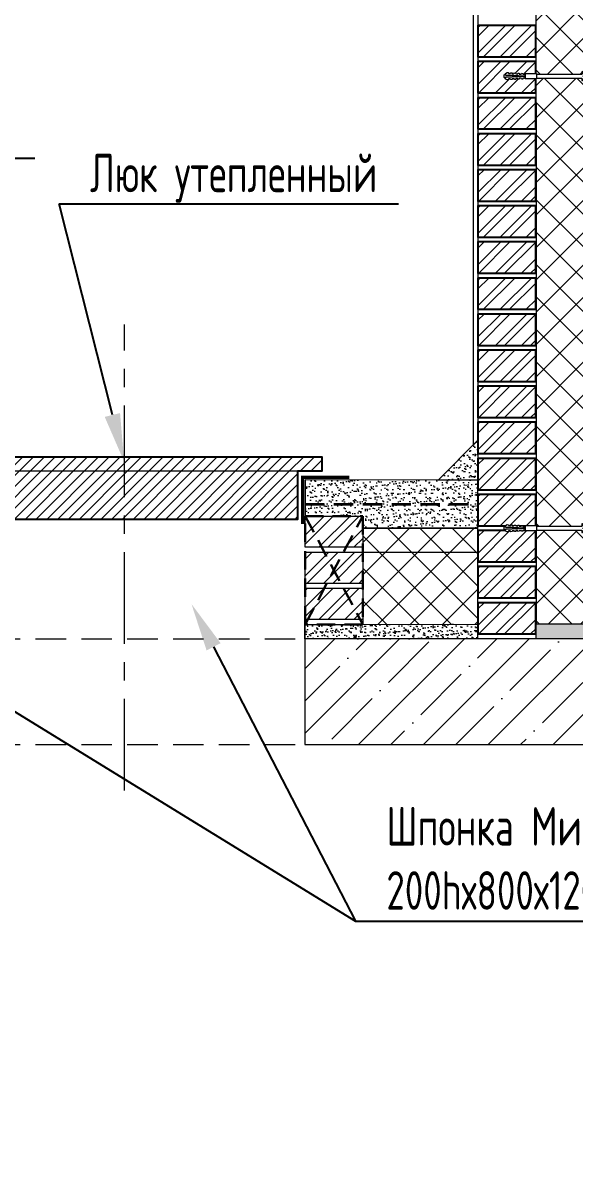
# Model space of a CAD drawing. Header units: millimetres. Extents: x -136099598 to 11807193, y 0 to 779331.
# Drawn here: x 834305 to 835452, y 370189 to 372592 of the extents above; entities that cross this region are included whole.
import ezdxf
from ezdxf import colors
from ezdxf.entities.mleader import LeaderData, LeaderLine
from ezdxf.math import Vec2, Vec3

# ---------------------------------------------------------------- set-up
doc = ezdxf.new("R2010")
doc.units = ezdxf.units.MM
doc.header["$MEASUREMENT"] = 0
doc.set_wipeout_variables(frame=1)
for name, pattern in [('DASHED2', [9.525, 6.35, -3.175]), ('HIDDEN', [6, 4, -2]), ('осеваяX2', [101.6, 63.5, -12.7, 12.7, -12.7])]:
    doc.linetypes.add(name, pattern=pattern)
doc.layers.get('0').update_dxf_attribs({"color": 250, "lineweight": 9})
doc.layers.get('Defpoints').update_dxf_attribs({"color": 8})
for name, color, linetype, lineweight in [('1. АР_Разрез', 7, 'Continuous', 30), ('28. АР_ФАСАД', 7, 'Continuous', 9), ('_0', 250, 'Continuous', 9), ('TN-ГИДРОИЗОЛЯЦИЯ БИТУМАЯ ВЕРХНЯЯ', 32, 'Continuous', 15), ('АР_ДОПОЛНИТЕЛЬНО', 7, 'Continuous', 5), ('АР_Тонкие', 250, 'Continuous', 5), ('Общие ребра', 7, 'Continuous', 9), ('Перекрытия', 7, 'Continuous', 9), ('Сантехнические приборы', 7, 'Continuous', 9), ('Штриховка в сечении', 7, 'Continuous', 18)]:
    doc.layers.add(name, color=color, linetype=linetype, lineweight=lineweight)
doc.layers.add('ТХ', color=7, linetype='Continuous')
doc.styles.add('ISOCPEUR', font='isocpeur.ttf', dxfattribs={"width": 0.7})
doc.styles.add('ISOCPEUR_1', font='isocpeur.ttf', dxfattribs={"width": 0.9, "height": 250})
doc.styles.add('ISOCPEUR_9', font='isocpeur.ttf', dxfattribs={"height": 80})
doc.dimstyles.new('2_5', dxfattribs={"dimscale": 304.8, "dimtxt": 250, "dimasz": 0.305, "dimexe": 0.15, "dimexo": 0.3, "dimgap": 0.19, "dimtad": 1, "dimdec": 0, "dimzin": 0, "dimdsep": 46, "dimtxsty": 'ISOCPEUR_1', "dimblk1": 'OBLIQUE', "dimblk2": 'OBLIQUE', "dimsah": 1, "dimcen": 0.09, "dimdle": 0.15, "dimazin": 0, "dimtfac": 1, "dimtdec": 0, "dimtix": 1, "dimtmove": 1, "dimatfit": 3, "dimfxl": 1, "dimtvp": 1, "dimtolj": 1, "dimtzin": 0, "dimarcsym": 2})
pattern_1 = [(45, (430670.051, 4065005.372), (-11.22532015, 11.22532015), [])]

# ---------------------------------------------------------------- blocks, each defined once
blk = doc.blocks.new('_Oblique')
at = {"color": 0, "linetype": 'ByBlock', "lineweight": -2}
blk.add_line((-0.5, -0.5), (0.5, 0.5), dxfattribs=at)
blk = doc.blocks.new('*D1460')
at = {"color": 0, "lineweight": -2, "ltscale": 3, "transparency": 16777216}
for p, q in [((835736.1, 373557.2), (835736.1, 371266.1)), ((835417.3, 373511.5), (835781.8, 373511.5)), ((835543.9, 371311.8), (835781.8, 371311.8))]:
    blk.add_line(p, q, dxfattribs=at)
at = {"layer": 'Defpoints', "color": 0, "ltscale": 3, "transparency": 16777216}
for p in [(835325.9, 373511.5), (835452.5, 371311.8), (835736.1, 371311.8)]:
    blk.add_point(p, dxfattribs=at)
at = {"color": 0, "lineweight": -2, "ltscale": 3, "transparency": 16777216, "xscale": 92.964, "yscale": 92.964, "zscale": 92.964}
for p, rotation in [((835736.1, 373511.5), 90), ((835736.1, 371311.8), 270)]:
    blk.add_blockref('_Oblique', p, dxfattribs=dict(at, rotation=rotation))
at = {"color": 0, "ltscale": 3, "transparency": 16777216, "insert": (835638.2, 372411.6), "char_height": 80, "attachment_point": 5, "rotation": 90, "style": 'ISOCPEUR_9'}
blk.add_mtext('\\A1;2200', dxfattribs=at)
blk = doc.blocks.new('УЗЕЛ общий')
at = {"layer": 'АР_Тонкие'}
ml = blk.add_multileader_mtext('Standard', dxfattribs=at)
ml.set_content('\\pxsm1,ql;Монтажная пена', color=256, style='ISOCPEUR')
ml.set_leader_properties()
ml.build(insert=Vec2(0, 0))
ml.multileader.update_dxf_attribs({"text_left_attachment_type": 6, "text_right_attachment_type": 6, "dogleg_length": 100, "arrow_head_size": 13.71})
ctx = ml.context
ctx.base_point, ctx.char_height, ctx.arrow_head_size, ctx.landing_gap_size, ctx.plane_origin, ctx.plane_x_axis = Vec3(510.29, -833.96), 13.7109, 13.71, 1.37, Vec3(-840.83, -1608.73), Vec3(-1, 0)
ctx.left_attachment, ctx.right_attachment = 6, 6
notes = []
notes.append((ctx, [(1, (1, 1, 0), (515.78, -833.96), (-1, 0), 5.48, [(0, [(571.2, -930.36)], 0, [])])]))
ctx.mtext.insert, ctx.mtext.width, ctx.mtext.defined_height, ctx.mtext.flow_direction = Vec3(409.11, -817.51), 269.5573, 36.25, 5
for ctx, leaders in notes:
    for number, flags, end, landing, length, lines in leaders:
        leader = LeaderData()
        leader.index, (leader.has_last_leader_line, leader.has_dogleg_vector, leader.attachment_direction) = number, flags
        leader.last_leader_point, leader.dogleg_vector, leader.dogleg_length = Vec3(end), Vec3(landing), length
        for number, points, colour, breaks in lines:
            line = LeaderLine()
            line.index, line.vertices, line.color, line.breaks = number, Vec3.list(points), colors.encode_raw_color(colour), breaks
            leader.lines.append(line)
        ctx.leaders.append(leader)

msp = doc.modelspace()

# ---------------------------------------------------------------- hatches: boundary and pattern name
at = {"transparency": 33554687}
h = msp.add_hatch(dxfattribs=at)
h.set_pattern_fill('ANSI37', color=256, scale=15, angle=90)
h.set_pattern_definition([(135, (430670.05, 4064979.817), (-33.67596045, -33.67596045), []), (225, (430670.05, 4064979.817), (33.67596045, -33.67596045), [])])
h.paths.add_polyline_path([(835371.362, 373509.744), (835372.224, 371342.106), (835472.224, 371342.106), (835470.344, 373506.121)])
at = {"ltscale": 3}
h = msp.add_hatch(dxfattribs=at)
h.set_pattern_fill('STEEL', color=256, scale=12)
h.set_pattern_definition([(45, (226691.78, 356001.694), (-26.9407684, 26.9407684), []), (45, (226691.78, 356020.744), (-26.9407684, 26.9407684), [])])
h.paths.add_polyline_path([(835370.642, 372586.772), (835250.642, 372586.772), (835250.642, 372521.772), (835370.642, 372521.772)])
h = msp.add_hatch(dxfattribs=at)
h.set_pattern_fill('STEEL', color=256, scale=12)
h.set_pattern_definition([(45, (226691.78, 355936.694), (-26.9407684, 26.9407684), []), (45, (226691.78, 355955.744), (-26.9407684, 26.9407684), [])])
h.paths.add_polyline_path([(835370.642, 372511.772), (835250.642, 372511.772), (835250.642, 372446.772), (835370.642, 372446.772)])
h = msp.add_hatch(dxfattribs=at)
h.set_pattern_fill('STEEL', color=256, scale=12)
h.set_pattern_definition([(45, (226691.78, 355851.694), (-26.9407684, 26.9407684), []), (45, (226691.78, 355870.744), (-26.9407684, 26.9407684), [])])
h.paths.add_polyline_path([(835370.642, 372436.772), (835250.642, 372436.772), (835250.642, 372371.772), (835370.642, 372371.772)])
h = msp.add_hatch(dxfattribs=at)
h.set_pattern_fill('STEEL', color=256, scale=12)
h.set_pattern_definition([(45, (226691.78, 355776.694), (-26.9407684, 26.9407684), []), (45, (226691.78, 355795.744), (-26.9407684, 26.9407684), [])])
h.paths.add_polyline_path([(835370.642, 372361.772), (835250.642, 372361.772), (835250.642, 372296.772), (835370.642, 372296.772)])
h = msp.add_hatch(dxfattribs=at)
h.set_pattern_fill('STEEL', color=256, scale=12)
h.set_pattern_definition([(45, (226691.78, 355711.694), (-26.9407684, 26.9407684), []), (45, (226691.78, 355730.744), (-26.9407684, 26.9407684), [])])
h.paths.add_polyline_path([(835370.642, 372286.772), (835250.642, 372286.772), (835250.642, 372221.772), (835370.642, 372221.772)])
h = msp.add_hatch(dxfattribs=at)
h.set_pattern_fill('STEEL', color=256, scale=12)
h.set_pattern_definition([(45, (226691.78, 355626.694), (-26.9407684, 26.9407684), []), (45, (226691.78, 355645.744), (-26.9407684, 26.9407684), [])])
h.paths.add_polyline_path([(835370.642, 372211.772), (835250.642, 372211.772), (835250.642, 372146.772), (835370.642, 372146.772)])
h = msp.add_hatch(dxfattribs=at)
h.set_pattern_fill('STEEL', color=256, scale=12)
h.set_pattern_definition([(45, (226691.78, 355561.694), (-26.9407684, 26.9407684), []), (45, (226691.78, 355580.744), (-26.9407684, 26.9407684), [])])
h.paths.add_polyline_path([(835370.642, 372136.772), (835250.642, 372136.772), (835250.642, 372071.772), (835370.642, 372071.772)])
h = msp.add_hatch(dxfattribs=at)
h.set_pattern_fill('STEEL', color=256, scale=12)
h.set_pattern_definition([(45, (226691.78, 355476.694), (-26.9407684, 26.9407684), []), (45, (226691.78, 355495.744), (-26.9407684, 26.9407684), [])])
h.paths.add_polyline_path([(835370.642, 372061.772), (835250.642, 372061.772), (835250.642, 371996.772), (835370.642, 371996.772)])
h = msp.add_hatch(dxfattribs=at)
h.set_pattern_fill('STEEL', color=256, scale=12)
h.set_pattern_definition([(45, (226691.78, 355411.694), (-26.9407684, 26.9407684), []), (45, (226691.78, 355430.744), (-26.9407684, 26.9407684), [])])
h.paths.add_polyline_path([(835370.642, 371986.772), (835250.642, 371986.772), (835250.642, 371921.772), (835370.642, 371921.772)])
h = msp.add_hatch(dxfattribs=at)
h.set_pattern_fill('STEEL', color=256, scale=12)
h.set_pattern_definition([(45, (226691.78, 355326.694), (-26.9407684, 26.9407684), []), (45, (226691.78, 355345.744), (-26.9407684, 26.9407684), [])])
h.paths.add_polyline_path([(835370.642, 371911.772), (835250.642, 371911.772), (835250.642, 371846.772), (835370.642, 371846.772)])
h = msp.add_hatch(dxfattribs=at)
h.set_pattern_fill('STEEL', color=256, scale=12)
h.set_pattern_definition([(45, (226691.78, 355261.694), (-26.9407684, 26.9407684), []), (45, (226691.78, 355280.744), (-26.9407684, 26.9407684), [])])
h.paths.add_polyline_path([(835370.642, 371836.772), (835250.642, 371836.772), (835250.642, 371771.772), (835370.642, 371771.772)])
h = msp.add_hatch(dxfattribs=at)
h.set_pattern_fill('STEEL', color=256, scale=12)
h.set_pattern_definition([(45, (226691.78, 355176.694), (-26.9407684, 26.9407684), []), (45, (226691.78, 355195.744), (-26.9407684, 26.9407684), [])])
h.paths.add_polyline_path([(835370.642, 371761.772), (835250.642, 371761.772), (835250.642, 371696.772), (835370.642, 371696.772)])
h = msp.add_hatch(dxfattribs=at)
h.set_pattern_fill('STEEL', color=256, scale=12)
h.set_pattern_definition([(45, (226691.78, 355111.694), (-26.9407684, 26.9407684), []), (45, (226691.78, 355130.744), (-26.9407684, 26.9407684), [])])
h.paths.add_polyline_path([(835370.642, 371686.772), (835250.642, 371686.772), (835250.642, 371621.772), (835370.642, 371621.772)])
h = msp.add_hatch(dxfattribs=at)
h.set_pattern_fill('STEEL', color=256, scale=12)
h.set_pattern_definition([(45, (226691.78, 355026.694), (-26.9407684, 26.9407684), []), (45, (226691.78, 355045.744), (-26.9407684, 26.9407684), [])])
h.paths.add_polyline_path([(835370.642, 371611.772), (835250.642, 371611.772), (835250.642, 371546.772), (835370.642, 371546.772)])
h = msp.add_hatch(dxfattribs=at)
h.set_pattern_fill('STEEL', color=256, scale=12)
h.set_pattern_definition([(45, (225462.507, 354991.863), (-26.9407684, 26.9407684), []), (45, (225462.507, 355010.913), (-26.9407684, 26.9407684), [])])
h.paths.add_polyline_path([(834891.367, 371566.941), (835011.367, 371566.941), (835011.367, 371501.941), (834891.367, 371501.941)])
at = {"transparency": 33554687}
h = msp.add_hatch(dxfattribs=at)
h.set_pattern_fill('ANSI37', color=256, scale=15, angle=90)
h.set_pattern_definition([(135, (430670.77, 4064929.853), (-33.67596045, -33.67596045), []), (225, (430670.77, 4064929.853), (33.67596045, -33.67596045), [])])
h.paths.add_polyline_path([(835250.642, 371341.84), (835250.641, 371541.825), (835011.351, 371541.778), (835011.351, 371341.793)])
at = {"ltscale": 3}
h = msp.add_hatch(dxfattribs=at)
h.set_pattern_fill('STEEL', color=256, scale=12)
h.set_pattern_definition([(45, (226691.78, 354961.694), (-26.9407684, 26.9407684), []), (45, (226691.78, 354980.744), (-26.9407684, 26.9407684), [])])
h.paths.add_polyline_path([(835370.642, 371536.772), (835250.642, 371536.772), (835250.642, 371471.772), (835370.642, 371471.772)])
h = msp.add_hatch(dxfattribs=at)
h.set_pattern_fill('STEEL', color=256, scale=12)
h.set_pattern_definition([(45, (225462.507, 354906.863), (-26.9407684, 26.9407684), []), (45, (225462.507, 354925.913), (-26.9407684, 26.9407684), [])])
h.paths.add_polyline_path([(834891.367, 371491.941), (835011.367, 371491.941), (835011.367, 371426.941), (834891.367, 371426.941)])
h = msp.add_hatch(dxfattribs=at)
h.set_pattern_fill('STEEL', color=256, scale=12)
h.set_pattern_definition([(45, (226691.78, 354876.694), (-26.9407684, 26.9407684), []), (45, (226691.78, 354895.744), (-26.9407684, 26.9407684), [])])
h.paths.add_polyline_path([(835370.642, 371461.772), (835250.642, 371461.772), (835250.642, 371396.772), (835370.642, 371396.772)])
h = msp.add_hatch(dxfattribs=at)
h.set_pattern_fill('STEEL', color=256, scale=12)
h.set_pattern_definition([(45, (225462.507, 354841.863), (-26.9407684, 26.9407684), []), (45, (225462.507, 354860.913), (-26.9407684, 26.9407684), [])])
h.paths.add_polyline_path([(834891.367, 371416.941), (835011.367, 371416.941), (835011.367, 371351.941), (834891.367, 371351.941)])
h = msp.add_hatch(dxfattribs=at)
h.set_pattern_fill('STEEL', color=256, scale=12)
h.set_pattern_definition([(45, (226691.78, 354811.694), (-26.9407684, 26.9407684), []), (45, (226691.78, 354830.744), (-26.9407684, 26.9407684), [])])
h.paths.add_polyline_path([(835370.642, 371386.772), (835250.642, 371386.772), (835250.642, 371321.772), (835370.642, 371321.772)])
at = {"layer": '28. АР_ФАСАД', "ltscale": 3}
h = msp.add_hatch(dxfattribs=at)
h.set_pattern_fill('ANSI35', color=256, scale=15, style=0)
h.set_pattern_definition([(45, (226001.1, 335255.16), (-67.351921, 67.351921), []), (45, (226068.45, 335255.16), (-67.351921, 67.351921), [119.0625, -23.8125, 0, -23.8125])])
h.paths.add_polyline_path([(834890.642, 371311.772), (834890.642, 371091.772), (836617.365, 371091.772), (836617.365, 371311.772)])
at = {"layer": 'Штриховка в сечении', "transparency": 33554636}
h = msp.add_hatch(dxfattribs=at)
h.set_pattern_fill('AR-SAND', color=256, scale=0.3456)
h.set_pattern_definition([(37.5, (137058.55, 6753764.495), (-0.552970816, 16.914121482), [0, -13.3429248, 0, -14.923008, 0, -14.26464]), (7.5, (137058.55, 6753764.495), (15.535524665, 24.773475476), [0, -7.1981568, 0, -12.0261888, 0, -4.608576]), (327.5, (137047.752, 6753764.495), (27.336696316, 0.049669102), [0, -4.38912, 0, -15.800832, 0, -20.628864]), (317.5, (137047.752, 6753764.495), (26.388511, 7.70443741), [0, -2.19456, 0, -10.3583232, 0, -11.850624])])
h.paths.add_polyline_path([(835168.416, 371641.793), (835251.36, 371724.737), (835251.36, 371641.793)])
h = msp.add_hatch(dxfattribs=at)
h.set_pattern_fill('ANSI31', color=256, scale=5)
h.set_pattern_definition(pattern_1)
h.paths.add_polyline_path([(834104.232, 371660.192), (834926.063, 371660.192), (834926.178, 371690.017), (834104.3, 371690.017)])
h = msp.add_hatch(dxfattribs=at)
h.set_pattern_fill('ANSI31', color=256, scale=5)
h.set_pattern_definition(pattern_1)
h.paths.add_polyline_path([(834154.51, 371559.92), (834875.602, 371559.92), (834875.717, 371660.192), (834154.578, 371660.192)])
h = msp.add_hatch(dxfattribs=at)
h.set_pattern_fill('AR-SAND', color=256, scale=0.3456)
h.set_pattern_definition([(37.5, (430670.77, 4064969.843), (-0.552970816, 16.91412148), [0, -13.3429248, 0, -14.923008, 0, -14.26464]), (7.5, (430670.77, 4064969.843), (15.53552467, 24.77347548), [0, -7.1981568, 0, -12.0261888, 0, -4.608576]), (327.5, (430659.973, 4064969.843), (27.336696316, 0.0496691), [0, -4.38912, 0, -15.800832, 0, -20.628864]), (317.5, (430659.973, 4064969.843), (26.388511, 7.70443741), [0, -2.19456, 0, -10.3583232, 0, -11.850624])])
h.paths.add_polyline_path([(835011.346, 371641.846), (834891.346, 371641.846), (834891.367, 371566.937), (835011.367, 371566.937)])
h = msp.add_hatch(dxfattribs=at)
h.set_pattern_fill('AR-SAND', color=256, scale=0.3456)
h.set_pattern_definition([(37.5, (430670.77, 4064929.853), (-0.552970816, 16.91412148), [0, -13.3429248, 0, -14.923008, 0, -14.26464]), (7.5, (430670.77, 4064929.853), (15.53552467, 24.77347548), [0, -7.1981568, 0, -12.0261888, 0, -4.608576]), (327.5, (430659.973, 4064929.853), (27.336696316, 0.0496691), [0, -4.38912, 0, -15.800832, 0, -20.628864]), (317.5, (430659.973, 4064929.853), (26.388511, 7.70443741), [0, -2.19456, 0, -10.3583232, 0, -11.850624])])
h.paths.add_polyline_path([(835250.914, 371541.783), (835250.914, 371641.793), (835011.657, 371641.824), (835011.657, 371541.814)])
h = msp.add_hatch(dxfattribs=at)
h.set_pattern_fill('AR-SAND', color=256, scale=0.3)
h.set_pattern_definition([(37.5, (430670.051, 4064979.817), (-0.48000939, 14.68239712), [0, -11.5824, 0, -12.954, 0, -12.3825]), (7.5, (430670.051, 4064979.817), (13.48569849, 21.50475302), [0, -6.2484, 0, -10.4394, 0, -4.0005]), (327.5, (430660.679, 4064979.817), (23.729771107, 0.04311554), [0, -3.81, 0, -13.716, 0, -17.907]), (317.5, (430660.679, 4064979.817), (22.90669357, 6.6878797), [0, -1.905, 0, -8.9916, 0, -10.287])])
h.paths.add_polyline_path([(835250.656, 371311.819), (835251.535, 371341.976), (834891.061, 371341.609), (834890.154, 371311.452)])
h = msp.add_hatch(dxfattribs=at)
h.set_pattern_fill('AR-SAND', color=256, scale=0.3)
h.set_pattern_definition([(37.5, (430670.051, 4064969.817), (-0.48000939, 14.68239712), [0, -11.5824, 0, -12.954, 0, -12.3825]), (7.5, (430670.051, 4064969.817), (13.48569849, 21.50475302), [0, -6.2484, 0, -10.4394, 0, -4.0005]), (327.5, (430660.679, 4064969.817), (23.729771107, 0.04311554), [0, -3.81, 0, -13.716, 0, -17.907]), (317.5, (430660.679, 4064969.817), (22.90669357, 6.6878797), [0, -1.905, 0, -8.9916, 0, -10.287])])
h.paths.add_polyline_path([(836616.076, 371311.794), (836616.048, 371341.795), (835370.787, 371341.751), (835370.787, 371311.75)])

# ---------------------------------------------------------------- linework, layer by layer
at = {"transparency": 33554687}
for p, q in [((834891.367, 371528.004), (834891.403, 371528.004)), ((835011.344, 371491.787), (835250.641, 371491.808))]:
    msp.add_line(p, q, dxfattribs=at)
at = {"linetype": 'DASHED2', "ltscale": 10}
msp.add_line((834140.642, 371091.772), (834890.642, 371091.772), dxfattribs=at)
at = {"lineweight": 20}
msp.add_lwpolyline([(835250.642, 371724.737), (835250.642, 371641.793), (835167.698, 371641.793)], close=True, dxfattribs=at)
at = {"lineweight": 30, "ltscale": 3, "const_width": 6.48}
msp.add_lwpolyline([(834886.287, 371550.292), (834886.287, 371647.492), (834983.487, 371647.492)], dxfattribs=at)
at = {"layer": '1. АР_Разрез', "lineweight": 25}
for points in [[(835370.642, 372586.772), (835250.642, 372586.772), (835250.642, 372521.772), (835370.642, 372521.772)], [(835370.642, 372511.772), (835250.642, 372511.772), (835250.642, 372446.772), (835370.642, 372446.772)], [(835370.642, 372436.772), (835250.642, 372436.772), (835250.642, 372371.772), (835370.642, 372371.772)], [(835370.642, 372361.772), (835250.642, 372361.772), (835250.642, 372296.772), (835370.642, 372296.772)], [(835370.642, 372286.772), (835250.642, 372286.772), (835250.642, 372221.772), (835370.642, 372221.772)], [(835370.642, 372211.772), (835250.642, 372211.772), (835250.642, 372146.772), (835370.642, 372146.772)], [(835370.642, 372136.772), (835250.642, 372136.772), (835250.642, 372071.772), (835370.642, 372071.772)], [(835370.642, 372061.772), (835250.642, 372061.772), (835250.642, 371996.772), (835370.642, 371996.772)], [(835370.642, 371986.772), (835250.642, 371986.772), (835250.642, 371921.772), (835370.642, 371921.772)], [(835370.642, 371911.772), (835250.642, 371911.772), (835250.642, 371846.772), (835370.642, 371846.772)], [(835370.642, 371836.772), (835250.642, 371836.772), (835250.642, 371771.772), (835370.642, 371771.772)], [(835370.642, 371761.772), (835250.642, 371761.772), (835250.642, 371696.772), (835370.642, 371696.772)], [(835370.642, 371686.772), (835250.642, 371686.772), (835250.642, 371621.772), (835370.642, 371621.772)], [(835370.642, 371611.772), (835250.642, 371611.772), (835250.642, 371546.772), (835370.642, 371546.772)], [(835370.642, 371536.772), (835250.642, 371536.772), (835250.642, 371471.772), (835370.642, 371471.772)], [(835370.642, 371461.772), (835250.642, 371461.772), (835250.642, 371396.772), (835370.642, 371396.772)], [(835370.642, 371386.772), (835250.642, 371386.772), (835250.642, 371321.772), (835370.642, 371321.772)]]:
    msp.add_lwpolyline(points, close=True, dxfattribs=at)
at = {"layer": '1. АР_Разрез', "lineweight": 20}
for points in [[(834891.367, 371566.941), (835011.367, 371566.941), (835011.367, 371501.941), (834891.367, 371501.941)], [(834891.367, 371491.941), (835011.367, 371491.941), (835011.367, 371426.941), (834891.367, 371426.941)], [(834891.367, 371416.941), (835011.367, 371416.941), (835011.367, 371351.941), (834891.367, 371351.941)], [(834890.55, 371351.914), (834890.55, 371351.914), (834890.66, 371311.636), (834890.66, 371311.636)]]:
    msp.add_lwpolyline(points, close=True, dxfattribs=at)
at = {"layer": 'TN-ГИДРОИЗОЛЯЦИЯ БИТУМАЯ ВЕРХНЯЯ', "color": 0, "linetype": 'HIDDEN', "lineweight": 35, "ltscale": 10}
msp.add_line((834891.33, 371591.776), (835250.911, 371591.565), dxfattribs=at)
at = {"layer": 'АР_ДОПОЛНИТЕЛЬНО', "lineweight": 25, "ltscale": 3}
msp.add_lwpolyline([(834104.266, 371690.017), (834926.12, 371690.017), (834926.12, 371660.192), (834875.659, 371660.192), (834875.659, 371559.92), (834154.544, 371559.92), (834154.544, 371660.192), (834104.266, 371660.192)], close=True, dxfattribs=at)
at = {"layer": 'Общие ребра'}
for points in [[(834104.266, 371690.017), (834926.12, 371690.017), (834926.12, 371660.192), (834104.266, 371660.192)], [(836617.365, 371311.772), (834890.642, 371311.772), (834890.642, 371091.772), (836617.365, 371091.772)]]:
    msp.add_lwpolyline(points, close=True, dxfattribs=at)
at = {"layer": 'Перекрытия', "linetype": 'DASHED2', "ltscale": 10}
msp.add_line((834140.642, 371311.772), (834890.66, 371311.708), dxfattribs=at)
at = {"layer": 'Сантехнические приборы', "color": 5, "linetype": 'DASHED2', "lineweight": 30, "ltscale": 6}
for p, q in [((834891.328, 371341.777), (835011.367, 371566.921)), ((834891.367, 371566.941), (835011.328, 371341.777))]:
    msp.add_line(p, q, dxfattribs=at)
msp.add_lwpolyline([(834891.367, 371566.937), (835011.367, 371566.937), (835011.328, 371341.777), (834891.328, 371341.777)], close=True, dxfattribs=at)
at = {"layer": 'ТХ', "color": 6, "linetype": 'осеваяX2', "lineweight": 5, "ltscale": 3}
msp.add_line((834515.642, 370996.367), (834515.642, 371965.47), dxfattribs=at)
at = {"layer": 'Штриховка в сечении', "lineweight": 20}
msp.add_line((834891.339, 371341.777), (835011.35, 371341.777), dxfattribs=at)
for points in [[(835250.394, 373514.335), (835240.394, 373514.335), (835240.883, 371714.26), (835250.819, 371724.196)], [(835372.272, 371342.106), (835371.36, 373509.71), (835470.344, 373506.121), (835472.175, 371342.106)], [(835250.641, 371541.825), (835011.349, 371541.762), (835011.35, 371341.777), (835250.642, 371341.84)], [(835250.664, 371321.773), (835370.787, 371321.773), (835370.787, 371311.772), (835250.664, 371311.772)]]:
    msp.add_lwpolyline(points, close=True, dxfattribs=at)
for points in [[(835011.33, 371541.814), (835011.33, 371541.814), (835250.638, 371541.783), (835250.645, 371641.793), (834891.36, 371641.904)], [(834891.36, 371641.846), (834891.36, 371641.846), (834891.36, 371641.846), (834891.367, 371566.937), (835011.367, 371566.937), (835011.33, 371546.941)]]:
    msp.add_lwpolyline(points, dxfattribs=at)

# ---------------------------------------------------------------- block references
at = {"layer": '_0', "xscale": 18.233658215449, "yscale": 18.233658215449, "zscale": 18.233658215449}
msp.add_blockref('УЗЕЛ общий', (794076.627, 388966.184), dxfattribs=at)

# ---------------------------------------------------------------- leaders
ml = msp.add_multileader_mtext('Standard')
ml.set_content('75х75х5 ', color=256, style='ISOCPEUR')
ml.set_leader_properties()
ml.build(insert=Vec2(0, 0))
ml.multileader.update_dxf_attribs({"text_left_attachment_type": 5, "text_right_attachment_type": 6, "dogleg_length": 60.192, "arrow_head_size": 100})
ctx = ml.context
ctx.base_point, ctx.char_height, ctx.arrow_head_size, ctx.landing_gap_size, ctx.plane_origin = Vec3(834017.625, 372311.162), 80, 100, 4, Vec3(836259.725, 371219.406)
ctx.left_attachment, ctx.right_attachment = 5, 6
notes = []
notes.append((ctx, [(0, (1, 1, 0), (833957.433, 372311.162), (1, 0), 60.192, [(0, [(834058.086, 371647.467)], 0, [])])]))
ctx.mtext.insert, ctx.mtext.width, ctx.mtext.defined_height, ctx.mtext.flow_direction = Vec3(834021.625, 372407.162), 1490.41229, 514.304, 5
ml = msp.add_multileader_mtext('Standard')
ml.set_content('{\\C0;Люк утепленный}', color=256, style='ISOCPEUR')
ml.set_leader_properties()
ml.build(insert=Vec2(0, 0))
ml.multileader.update_dxf_attribs({"text_left_attachment_type": 5, "text_right_attachment_type": 6, "dogleg_length": 60.192, "arrow_head_size": 100})
ctx = ml.context
ctx.base_point, ctx.char_height, ctx.arrow_head_size, ctx.landing_gap_size, ctx.plane_origin = Vec3(834440.492, 372216.261), 80, 100, 4, Vec3(837086.554, 365672.784)
ctx.left_attachment, ctx.right_attachment = 5, 6
notes.append((ctx, [(0, (1, 1, 0), (834380.3, 372216.261), (1, 0), 60.192, [(0, [(834515.193, 371680.104)], 0, [])])]))
ctx.mtext.insert, ctx.mtext.flow_direction = Vec3(834444.492, 372320.261), 5
ml = msp.add_multileader_mtext('Standard')
ml.set_content('{\\C0;Шпонка Минераловатная}\\P{\\C0;200hх800х120 в кирпичной стенке}', color=256, style='ISOCPEUR')
ml.set_leader_properties()
ml.build(insert=Vec2(0, 0))
ml.multileader.update_dxf_attribs({"text_left_attachment_type": 5, "text_right_attachment_type": 6, "dogleg_length": 60.192, "arrow_head_size": 100})
ctx = ml.context
ctx.base_point, ctx.char_height, ctx.arrow_head_size, ctx.landing_gap_size, ctx.plane_origin = Vec3(835056.372, 370724.492), 80, 100, 4, Vec3(836506.736, 365393.333)
ctx.left_attachment, ctx.right_attachment = 5, 6
notes.append((ctx, [(0, (1, 1, 0), (834996.18, 370724.492), (1, 0), 60.192, [(0, [(833800.457, 371459.416)], 0, [])])]))
ctx.mtext.insert, ctx.mtext.flow_direction = Vec3(835060.372, 370961.826), 5
ml = msp.add_multileader_mtext('Standard')
ml.set_content('{\\C0;Шпонка Минераловатная}\\P{\\C0;200hх800х120 в кирпичной стенке}', color=256, style='ISOCPEUR')
ml.set_leader_properties()
ml.build(insert=Vec2(0, 0))
ml.multileader.update_dxf_attribs({"text_left_attachment_type": 5, "text_right_attachment_type": 6, "dogleg_length": 60.192, "arrow_head_size": 100})
ctx = ml.context
ctx.base_point, ctx.char_height, ctx.arrow_head_size, ctx.landing_gap_size, ctx.plane_origin = Vec3(835056.372, 370724.492), 80, 100, 4, Vec3(836506.736, 365393.333)
ctx.left_attachment, ctx.right_attachment = 5, 6
notes.append((ctx, [(0, (1, 1, 0), (834996.18, 370724.492), (1, 0), 60.192, [(0, [(834655.268, 371383.862)], 0, [])])]))
ctx.mtext.insert, ctx.mtext.flow_direction = Vec3(835060.372, 370961.826), 5
for ctx, leaders in notes:
    for number, flags, end, landing, length, lines in leaders:
        leader = LeaderData()
        leader.index, (leader.has_last_leader_line, leader.has_dogleg_vector, leader.attachment_direction) = number, flags
        leader.last_leader_point, leader.dogleg_vector, leader.dogleg_length = Vec3(end), Vec3(landing), length
        for number, points, colour, breaks in lines:
            line = LeaderLine()
            line.index, line.vertices, line.color, line.breaks = number, Vec3.list(points), colors.encode_raw_color(colour), breaks
            leader.lines.append(line)
        ctx.leaders.append(leader)

# ---------------------------------------------------------------- next in the draw order: wipeouts: each hides what was drawn before it
at = {"lineweight": 0}
for points in [[(835368.503, 372481.395), (835372.248, 372485.14), (835466.806, 372485.14), (835466.806, 372490.491), (835467.698, 372490.491), (835469.536, 372488.622), (835470.79, 372486.51), (835472.044, 372483.328), (835472.157, 372482.287), (835469.481, 372482.287), (835469.481, 372480.503), (835472.157, 372480.503), (835472.044, 372479.463), (835470.79, 372476.28), (835469.536, 372474.168), (835467.698, 372472.299), (835466.806, 372472.299), (835466.806, 372477.65), (835372.248, 372477.65)], [(835368.503, 371541.505), (835372.248, 371545.25), (835466.806, 371545.25), (835466.806, 371550.601), (835467.698, 371550.601), (835469.536, 371548.732), (835470.79, 371546.62), (835472.044, 371543.437), (835472.157, 371542.397), (835469.481, 371542.397), (835469.481, 371540.613), (835472.157, 371540.613), (835472.044, 371539.572), (835470.79, 371536.39), (835469.536, 371534.278), (835467.698, 371532.409), (835466.806, 371532.409), (835466.806, 371537.76), (835372.248, 371537.76)]]:
    msp.add_wipeout(points, dxfattribs=at)

# ---------------------------------------------------------------- next in the draw order: wipeouts: each hides what was drawn before it
for points in [[(835372.248, 372487.013), (835372.248, 372475.777), (835348.84, 372475.777), (835348.84, 372487.013)], [(835372.248, 371547.123), (835372.248, 371535.887), (835348.84, 371535.887), (835348.84, 371547.123)]]:
    msp.add_wipeout(points, dxfattribs=at)

# ---------------------------------------------------------------- next in the draw order: linework, layer by layer
for points in [[(835472.157, 372482.287), (835472.044, 372483.328), (835470.79, 372486.51), (835469.536, 372488.622), (835467.698, 372490.491), (835466.806, 372490.491), (835466.806, 372485.14), (835372.248, 372485.14), (835372.248, 372477.65), (835466.806, 372477.65), (835466.806, 372472.299), (835467.698, 372472.299), (835469.536, 372474.168), (835470.79, 372476.28), (835472.044, 372479.463), (835472.157, 372480.503), (835469.481, 372480.503), (835469.481, 372482.287), (835472.157, 372482.287)], [(835472.157, 371542.397), (835472.044, 371543.437), (835470.79, 371546.62), (835469.536, 371548.732), (835467.698, 371550.601), (835466.806, 371550.601), (835466.806, 371545.25), (835372.248, 371545.25), (835372.248, 371537.76), (835466.806, 371537.76), (835466.806, 371532.409), (835467.698, 371532.409), (835469.536, 371534.278), (835470.79, 371536.39), (835472.044, 371539.572), (835472.157, 371540.613), (835469.481, 371540.613), (835469.481, 371542.397), (835472.157, 371542.397)]]:
    msp.add_lwpolyline(points, close=True)

# ---------------------------------------------------------------- next in the draw order: wipeouts: each hides what was drawn before it
for points in [[(835348.84, 372475.777), (835347.807, 372477.598), (835344.066, 372477.402), (835344.164, 372475.532), (835341.359, 372475.385), (835340.326, 372477.206), (835336.586, 372477.01), (835336.684, 372475.14), (835333.879, 372474.993), (835332.846, 372476.814), (835329.106, 372476.618), (835329.204, 372474.748), (835326.399, 372474.601), (835325.366, 372476.422), (835321.625, 372476.226), (835321.723, 372474.356), (835318.918, 372474.209), (835317.885, 372476.03), (835314.145, 372475.834), (835314.243, 372473.964), (835311.438, 372473.817), (835308.067, 372475.516), (835307.871, 372479.256), (835348.693, 372481.395), (835307.871, 372483.534), (835308.067, 372487.275), (835311.438, 372488.973), (835314.243, 372488.826), (835314.145, 372486.956), (835317.885, 372486.76), (835318.918, 372488.581), (835321.723, 372488.434), (835321.625, 372486.564), (835325.366, 372486.368), (835326.399, 372488.189), (835329.204, 372488.042), (835329.106, 372486.172), (835332.846, 372485.976), (835333.879, 372487.797), (835336.684, 372487.65), (835336.586, 372485.78), (835340.326, 372485.584), (835341.359, 372487.405), (835344.164, 372487.258), (835344.066, 372485.388), (835347.807, 372485.192), (835348.84, 372487.013)], [(835348.84, 371535.887), (835347.807, 371537.708), (835344.066, 371537.512), (835344.164, 371535.642), (835341.359, 371535.495), (835340.326, 371537.316), (835336.586, 371537.12), (835336.684, 371535.25), (835333.879, 371535.103), (835332.846, 371536.924), (835329.106, 371536.728), (835329.204, 371534.858), (835326.399, 371534.711), (835325.366, 371536.532), (835321.625, 371536.336), (835321.723, 371534.466), (835318.918, 371534.319), (835317.885, 371536.14), (835314.145, 371535.944), (835314.243, 371534.074), (835311.438, 371533.927), (835308.067, 371535.625), (835307.871, 371539.365), (835348.693, 371541.505), (835307.871, 371543.644), (835308.067, 371547.384), (835311.438, 371549.083), (835314.243, 371548.936), (835314.145, 371547.066), (835317.885, 371546.87), (835318.918, 371548.691), (835321.723, 371548.544), (835321.625, 371546.674), (835325.366, 371546.478), (835326.399, 371548.299), (835329.204, 371548.152), (835329.106, 371546.282), (835332.846, 371546.086), (835333.879, 371547.907), (835336.684, 371547.76), (835336.586, 371545.89), (835340.326, 371545.694), (835341.359, 371547.515), (835344.164, 371547.368), (835344.066, 371545.498), (835347.807, 371545.302), (835348.84, 371547.123)]]:
    msp.add_wipeout(points, dxfattribs=at)

# ---------------------------------------------------------------- next in the draw order: wipeouts: each hides what was drawn before it
for points in [[(835307.871, 372483.534), (835348.693, 372481.395), (835307.871, 372479.256), (835307.955, 372477.65), (835306.705, 372477.65), (835304.832, 372478.586), (835304.832, 372484.204), (835306.705, 372485.14), (835307.955, 372485.14)], [(835307.871, 371543.644), (835348.693, 371541.505), (835307.871, 371539.365), (835307.955, 371537.76), (835306.705, 371537.76), (835304.832, 371538.696), (835304.832, 371544.314), (835306.705, 371545.25), (835307.955, 371545.25)]]:
    msp.add_wipeout(points, dxfattribs=at)

# ---------------------------------------------------------------- next in the draw order: linework, layer by layer
for points in [[(835307.871, 372483.534), (835348.693, 372481.395), (835307.871, 372479.256), (835307.955, 372477.65), (835306.705, 372477.65), (835304.832, 372478.586), (835304.832, 372484.204), (835306.705, 372485.14), (835307.955, 372485.14)], [(835348.84, 372475.777), (835347.807, 372477.598), (835344.066, 372477.402), (835344.164, 372475.532), (835341.359, 372475.385), (835340.326, 372477.206), (835336.586, 372477.01), (835336.684, 372475.14), (835333.879, 372474.993), (835332.846, 372476.814), (835329.106, 372476.618), (835329.204, 372474.748), (835326.399, 372474.601), (835325.366, 372476.422), (835321.625, 372476.226), (835321.723, 372474.356), (835318.918, 372474.209), (835317.885, 372476.03), (835314.145, 372475.834), (835314.243, 372473.964), (835311.438, 372473.817), (835308.067, 372475.516), (835307.871, 372479.256), (835348.693, 372481.395), (835307.871, 372483.534), (835308.067, 372487.275), (835311.438, 372488.973), (835314.243, 372488.826), (835314.145, 372486.956), (835317.885, 372486.76), (835318.918, 372488.581), (835321.723, 372488.434), (835321.625, 372486.564), (835325.366, 372486.368), (835326.399, 372488.189), (835329.204, 372488.042), (835329.106, 372486.172), (835332.846, 372485.976), (835333.879, 372487.797), (835336.684, 372487.65), (835336.586, 372485.78), (835340.326, 372485.584), (835341.359, 372487.405), (835344.164, 372487.258), (835344.066, 372485.388), (835347.807, 372485.192), (835348.84, 372487.013)], [(835372.248, 372487.013), (835372.248, 372475.777), (835348.84, 372475.777), (835348.84, 372487.013), (835372.248, 372487.013)], [(835307.871, 371543.644), (835348.693, 371541.505), (835307.871, 371539.365), (835307.955, 371537.76), (835306.705, 371537.76), (835304.832, 371538.696), (835304.832, 371544.314), (835306.705, 371545.25), (835307.955, 371545.25)], [(835348.84, 371535.887), (835347.807, 371537.708), (835344.066, 371537.512), (835344.164, 371535.642), (835341.359, 371535.495), (835340.326, 371537.316), (835336.586, 371537.12), (835336.684, 371535.25), (835333.879, 371535.103), (835332.846, 371536.924), (835329.106, 371536.728), (835329.204, 371534.858), (835326.399, 371534.711), (835325.366, 371536.532), (835321.625, 371536.336), (835321.723, 371534.466), (835318.918, 371534.319), (835317.885, 371536.14), (835314.145, 371535.944), (835314.243, 371534.074), (835311.438, 371533.927), (835308.067, 371535.625), (835307.871, 371539.365), (835348.693, 371541.505), (835307.871, 371543.644), (835308.067, 371547.384), (835311.438, 371549.083), (835314.243, 371548.936), (835314.145, 371547.066), (835317.885, 371546.87), (835318.918, 371548.691), (835321.723, 371548.544), (835321.625, 371546.674), (835325.366, 371546.478), (835326.399, 371548.299), (835329.204, 371548.152), (835329.106, 371546.282), (835332.846, 371546.086), (835333.879, 371547.907), (835336.684, 371547.76), (835336.586, 371545.89), (835340.326, 371545.694), (835341.359, 371547.515), (835344.164, 371547.368), (835344.066, 371545.498), (835347.807, 371545.302), (835348.84, 371547.123)], [(835372.248, 371547.123), (835372.248, 371535.887), (835348.84, 371535.887), (835348.84, 371547.123), (835372.248, 371547.123)]]:
    msp.add_lwpolyline(points, close=True)

# ---------------------------------------------------------------- next in the draw order: dimensions: what is measured, and where the dimension line sits
at = {"ltscale": 3}
dim = msp.add_linear_dim(base=(835736.092, 371311.772), p1=(835325.902, 373511.492), p2=(835452.496, 371311.772), angle=90, dimstyle='2_5', override={"dimpost": '<>', "dimtxsty": 'ISOCPEUR_9'}, dxfattribs=at)
dim.commit()
dim.dimension.update_dxf_attribs({"geometry": '*D1460', "text_midpoint": (835638.18, 372411.632)})

doc.saveas('drawing.dxf')
